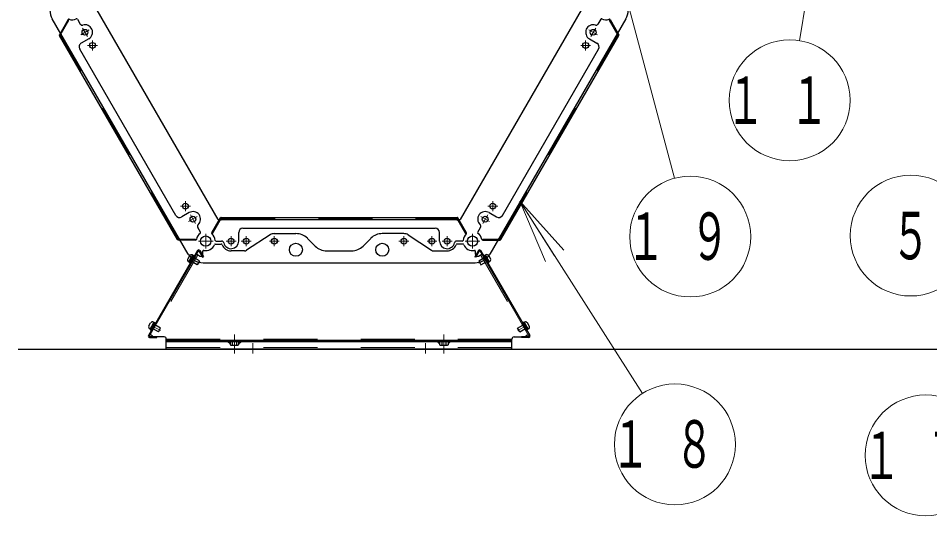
# Model space of a CAD drawing. Units: millimetres on the paper, scale 1:50. Extents: x -385 to 840, y 0 to 267.
# Drawn here: x 80.22 to 122.43, y 49.09 to 72.15 of the extents above; entities that cross this region are included whole.
import ezdxf
from ezdxf.enums import TextEntityAlignment as Align

# ---------------------------------------------------------------- set-up
doc = ezdxf.new("R2010")
doc.units = ezdxf.units.MM
doc.linetypes.add('USER1', pattern=[4.5, 2.5, -2])
doc.linetypes.add('USER2', pattern=[6, 3, -1, 1, -1])
doc.layers.add('1_50', color=7, linetype='Continuous', lineweight=25)
doc.styles.add('ＭＳ ゴシック', font='')
doc.styles.get('ＭＳ ゴシック').set_extended_font_data('MS Gothic')

msp = doc.modelspace()

# ---------------------------------------------------------------- linework, layer by layer
at = {"layer": '1_50', "lineweight": 13}
for p, q in [((106.804, 79.025), (110.618, 64.734)), ((117.353, 76.924), (116.399, 71.108)), ((103.449, 63.666), (105.061, 61.136)), ((103.449, 63.666), (105.482, 61.405)), ((104.639, 60.868), (103.449, 63.666)), ((103.449, 63.666), (109.126, 54.757))]:
    msp.add_line(p, q, dxfattribs=at)
at = {"layer": '1_50', "color": 131}
for p, q in [((89.481, 62.817), (83.881, 72.517)), ((106.282, 72.517), (100.682, 62.817)), ((88.096, 61.217), (81.803, 72.117)), ((108.361, 72.117), (102.068, 61.217)), ((89.481, 62.817), (100.682, 62.817)), ((88.789, 60.817), (101.375, 60.817))]:
    msp.add_line(p, q, dxfattribs=at)
at = {"layer": '1_50', "color": 190}
for p, q in [((82.534, 72.084), (82.132, 71.387)), ((82.966, 72.103), (83.096, 71.877)), ((107.198, 72.103), (107.068, 71.877)), ((107.629, 72.084), (108.032, 71.387)), ((87.593, 61.887), (82.132, 71.347)), ((82.225, 71.397), (82.193, 71.453)), ((102.57, 61.887), (108.032, 71.347)), ((107.938, 71.397), (107.97, 71.453)), ((82.203, 71.315), (82.163, 71.292)), ((83.49, 71.194), (83.144, 70.994)), ((106.673, 71.194), (107.02, 70.994)), ((107.96, 71.315), (108, 71.292)), ((87.521, 63.013), (83.071, 70.721)), ((102.643, 63.013), (107.093, 70.721)), ((88.14, 63.14), (87.794, 62.94)), ((89.183, 62.2), (89.585, 62.897)), ((89.62, 62.917), (100.543, 62.917)), ((89.683, 62.871), (89.683, 62.917)), ((100.48, 62.871), (100.48, 62.917)), ((100.98, 62.2), (100.578, 62.897)), ((102.023, 63.14), (102.37, 62.94)), ((89.623, 62.811), (89.559, 62.811)), ((100.54, 62.811), (100.605, 62.811)), ((88.665, 62.231), (88.535, 62.457)), ((90.432, 61.817), (90.432, 62.217)), ((90.632, 62.417), (99.532, 62.417)), ((99.732, 61.817), (99.732, 62.217)), ((101.498, 62.231), (101.629, 62.457)), ((87.602, 61.965), (87.562, 61.942)), ((88.433, 61.867), (87.628, 61.867)), ((87.684, 61.943), (87.716, 61.887)), ((89.382, 61.817), (89.643, 61.817)), ((100.781, 61.817), (100.52, 61.817)), ((101.731, 61.867), (102.535, 61.867)), ((102.48, 61.943), (102.448, 61.887)), ((102.562, 61.965), (102.602, 61.942))]:
    msp.add_line(p, q, dxfattribs=at)
at = {"layer": '1_50', "color": 190, "linetype": 'USER1', "lineweight": 13}
for p, q in [((82.573, 72.06), (82.173, 71.367)), ((82.573, 72.06), (82.533, 72.083)), ((107.59, 72.06), (107.63, 72.083)), ((107.59, 72.06), (107.99, 71.367)), ((87.632, 61.913), (82.173, 71.367)), ((102.532, 61.913), (107.99, 71.367)), ((89.223, 62.178), (89.623, 62.871)), ((89.623, 62.871), (100.54, 62.871)), ((100.94, 62.178), (100.54, 62.871)), ((89.223, 62.178), (89.184, 62.201)), ((100.94, 62.178), (100.98, 62.201)), ((88.432, 61.913), (87.632, 61.913)), ((88.432, 61.913), (88.432, 61.867)), ((101.732, 61.913), (102.532, 61.913)), ((101.732, 61.913), (101.732, 61.867))]:
    msp.add_line(p, q, dxfattribs=at)
at = {"layer": '1_50', "color": 2, "linetype": 'USER2', "lineweight": 13}
for p, q in [((83.116, 71.382), (83.514, 71.612)), ((83.2, 71.696), (83.43, 71.298)), ((107.047, 71.382), (106.649, 71.612)), ((106.963, 71.696), (106.733, 71.298)), ((83.665, 70.661), (83.665, 71.121)), ((106.498, 70.661), (106.498, 71.121)), ((83.895, 70.891), (83.435, 70.891)), ((106.268, 70.891), (106.728, 70.891)), ((88.195, 63.443), (87.735, 63.443)), ((87.965, 63.213), (87.965, 63.673)), ((101.968, 63.443), (102.428, 63.443)), ((102.198, 63.213), (102.198, 63.673)), ((88.116, 62.722), (88.514, 62.952)), ((88.2, 63.036), (88.43, 62.638)), ((102.047, 62.722), (101.649, 62.952)), ((101.963, 63.036), (101.733, 62.638)), ((90.082, 62.047), (90.082, 61.587)), ((90.782, 61.587), (90.782, 62.047)), ((92.082, 62.047), (92.082, 61.587)), ((98.082, 62.047), (98.082, 61.587)), ((99.382, 61.587), (99.382, 62.047)), ((100.082, 62.047), (100.082, 61.587)), ((90.312, 61.817), (89.852, 61.817)), ((91.012, 61.817), (90.552, 61.817)), ((92.312, 61.817), (91.852, 61.817)), ((98.312, 61.817), (97.852, 61.817)), ((99.612, 61.817), (99.152, 61.817)), ((100.312, 61.817), (99.852, 61.817)), ((88.215, 61.015), (88.606, 60.789)), ((101.948, 61.015), (101.557, 60.789)), ((86.415, 57.897), (86.806, 57.671)), ((103.748, 57.897), (103.357, 57.671)), ((90.232, 57.493), (90.232, 56.955)), ((90.232, 57.493), (90.232, 56.955)), ((99.932, 57.493), (99.932, 56.955)), ((99.932, 57.493), (99.932, 56.955)), ((90.232, 57.093), (90.232, 56.611)), ((90.232, 57.093), (90.232, 56.611)), ((91.082, 57.093), (91.082, 56.611)), ((99.082, 57.093), (99.082, 56.611)), ((99.932, 57.093), (99.932, 56.611)), ((99.932, 57.093), (99.932, 56.611))]:
    msp.add_line(p, q, dxfattribs=at)
at = {"layer": '1_50', "linetype": 'USER2', "lineweight": 13}
for p, q in [((88.904, 62.157), (88.904, 61.477)), ((101.259, 62.157), (101.259, 61.477)), ((89.244, 61.817), (88.564, 61.817)), ((101.599, 61.817), (100.919, 61.817))]:
    msp.add_line(p, q, dxfattribs=at)
at = {"layer": '1_50', "color": 2}
for p, q in [((91.89, 62.11), (90.796, 61.393)), ((92.082, 62.167), (93.082, 62.167)), ((98.082, 62.167), (97.082, 62.167)), ((98.274, 62.11), (99.367, 61.393)), ((89.349, 61.678), (89.625, 61.678)), ((93.612, 61.947), (93.973, 61.587)), ((96.551, 61.947), (96.191, 61.587)), ((100.814, 61.678), (100.538, 61.678)), ((88.527, 61.384), (86.251, 57.442)), ((88.621, 61.127), (88.479, 61.209)), ((88.591, 61.361), (88.759, 61.07)), ((88.631, 61.384), (88.799, 61.093)), ((88.771, 61.213), (88.771, 61.346)), ((90.709, 61.367), (90.082, 61.367)), ((94.503, 61.367), (95.66, 61.367)), ((99.455, 61.367), (100.082, 61.367)), ((101.533, 61.384), (101.365, 61.093)), ((101.392, 61.213), (101.392, 61.346)), ((101.572, 61.361), (101.404, 61.07)), ((101.542, 61.127), (101.684, 61.209)), ((101.636, 61.384), (103.912, 57.442)), ((88.759, 61.07), (88.799, 61.093)), ((101.404, 61.07), (101.365, 61.093)), ((86.382, 57.454), (86.329, 57.485)), ((103.782, 57.454), (103.834, 57.485)), ((86.303, 57.352), (86.639, 57.352)), ((86.982, 57.381), (86.455, 57.381)), ((87.082, 57.217), (87.082, 57.281)), ((103.082, 57.217), (87.082, 57.217)), ((87.082, 56.817), (87.082, 57.217)), ((103.082, 57.217), (87.082, 57.217)), ((103.082, 57.153), (87.082, 57.153)), ((90.035, 57.054), (89.936, 57.153)), ((90.428, 57.054), (90.527, 57.153)), ((99.735, 57.054), (99.636, 57.153)), ((100.128, 57.054), (100.227, 57.153)), ((103.082, 57.217), (103.082, 57.281)), ((103.082, 56.817), (103.082, 57.217)), ((103.182, 57.381), (103.708, 57.381)), ((103.86, 57.352), (103.524, 57.352)), ((103.082, 56.817), (87.082, 56.817))]:
    msp.add_line(p, q, dxfattribs=at)
at = {"layer": '1_50', "color": 2, "lineweight": 13}
for p, q in [((88.567, 61.361), (86.291, 57.419)), ((101.597, 61.361), (103.872, 57.419))]:
    msp.add_line(p, q, dxfattribs=at)
at = {"layer": '1_50', "color": 2, "linetype": 'USER1', "lineweight": 13}
for p, q in [((88.534, 61.177), (86.384, 57.453)), ((101.629, 61.177), (103.779, 57.453)), ((86.303, 57.398), (86.639, 57.398)), ((86.639, 57.398), (86.639, 57.352)), ((103.082, 57.281), (87.082, 57.281)), ((103.86, 57.398), (103.524, 57.398)), ((103.524, 57.398), (103.524, 57.352)), ((103.082, 56.881), (87.082, 56.881))]:
    msp.add_line(p, q, dxfattribs=at)
at = {"layer": '1_50', "color": 4}
for p, q in [((88.156, 61.141), (88.076, 61.003)), ((88.13, 60.856), (88.112, 60.866)), ((88.128, 60.853), (88.312, 61.171)), ((88.128, 60.853), (88.171, 60.828)), ((88.31, 61.168), (88.13, 60.856)), ((88.368, 61.169), (88.158, 60.805)), ((88.158, 60.805), (88.184, 60.79)), ((88.516, 60.725), (88.17, 60.925)), ((88.171, 60.828), (88.355, 61.146)), ((88.394, 61.154), (88.184, 60.79)), ((88.22, 61.012), (88.256, 60.975)), ((88.226, 61.024), (88.263, 60.987)), ((88.616, 60.899), (88.27, 61.099)), ((88.31, 61.168), (88.292, 61.178)), ((88.312, 61.171), (88.355, 61.146)), ((88.394, 61.154), (88.368, 61.169)), ((88.616, 60.899), (88.516, 60.725)), ((101.547, 60.899), (101.894, 61.099)), ((101.547, 60.899), (101.647, 60.725)), ((101.647, 60.725), (101.994, 60.925)), ((101.769, 61.154), (101.795, 61.169)), ((101.769, 61.154), (101.979, 60.79)), ((101.795, 61.169), (102.005, 60.805)), ((101.852, 61.171), (101.808, 61.146)), ((101.992, 60.828), (101.808, 61.146)), ((102.036, 60.853), (101.852, 61.171)), ((101.854, 61.168), (101.871, 61.178)), ((101.854, 61.168), (102.034, 60.856)), ((101.937, 61.024), (101.9, 60.987)), ((101.944, 61.012), (101.907, 60.975)), ((102.005, 60.805), (101.979, 60.79)), ((102.036, 60.853), (101.992, 60.828)), ((102.008, 61.141), (102.088, 61.003)), ((102.034, 60.856), (102.051, 60.866)), ((86.276, 57.885), (86.356, 58.023)), ((86.512, 58.054), (86.328, 57.735)), ((86.33, 57.738), (86.51, 58.05)), ((86.358, 57.687), (86.568, 58.051)), ((86.555, 58.029), (86.371, 57.71)), ((86.384, 57.672), (86.594, 58.036)), ((86.413, 57.883), (86.463, 57.869)), ((86.42, 57.894), (86.47, 57.881)), ((86.816, 57.781), (86.47, 57.981)), ((86.51, 58.05), (86.492, 58.06)), ((86.512, 58.054), (86.555, 58.029)), ((86.568, 58.051), (86.594, 58.036)), ((103.347, 57.781), (103.694, 57.981)), ((103.595, 58.051), (103.569, 58.036)), ((103.779, 57.672), (103.569, 58.036)), ((103.805, 57.687), (103.595, 58.051)), ((103.652, 58.054), (103.608, 58.029)), ((103.608, 58.029), (103.792, 57.71)), ((103.652, 58.054), (103.836, 57.735)), ((103.654, 58.05), (103.671, 58.06)), ((103.834, 57.738), (103.654, 58.05)), ((103.744, 57.894), (103.694, 57.881)), ((103.75, 57.883), (103.7, 57.869)), ((103.888, 57.885), (103.808, 58.023)), ((86.33, 57.738), (86.312, 57.748)), ((86.328, 57.735), (86.371, 57.71)), ((86.384, 57.672), (86.358, 57.687)), ((86.716, 57.608), (86.37, 57.808)), ((86.716, 57.608), (86.816, 57.781)), ((103.447, 57.608), (103.347, 57.781)), ((103.447, 57.608), (103.794, 57.808)), ((103.779, 57.672), (103.805, 57.687)), ((103.836, 57.735), (103.792, 57.71)), ((103.834, 57.738), (103.851, 57.748))]:
    msp.add_line(p, q, dxfattribs=at)
at = {"layer": '1_50'}
for p, q in [((90.035, 57.153), (90.035, 57.011)), ((90.428, 57.153), (90.035, 57.153)), ((90.035, 57.011), (90.067, 56.993)), ((90.067, 56.993), (90.397, 56.993)), ((90.134, 57.153), (90.134, 57.011)), ((90.33, 57.153), (90.33, 57.011)), ((90.428, 57.011), (90.397, 56.993)), ((90.428, 57.153), (90.428, 57.011)), ((99.735, 57.153), (99.735, 57.011)), ((100.128, 57.153), (99.735, 57.153)), ((99.735, 57.011), (99.767, 56.993)), ((99.767, 56.993), (100.097, 56.993)), ((99.834, 57.153), (99.834, 57.011)), ((100.03, 57.153), (100.03, 57.011)), ((100.128, 57.011), (100.097, 56.993)), ((100.128, 57.153), (100.128, 57.011)), ((80.225, 56.817), (240.786, 56.817))]:
    msp.add_line(p, q, dxfattribs=at)
at = {"layer": '1_50', "color": 2}
for centre, radius in [((83.315, 71.497), 0.135), ((106.848, 71.497), 0.135), ((83.665, 70.891), 0.135), ((106.498, 70.891), 0.135), ((87.965, 63.443), 0.135), ((102.198, 63.443), 0.135), ((88.315, 62.837), 0.135), ((101.848, 62.837), 0.135), ((90.082, 61.817), 0.135), ((90.782, 61.817), 0.135), ((92.082, 61.817), 0.135), ((93.082, 61.417), 0.3), ((97.082, 61.417), 0.3), ((98.082, 61.817), 0.135), ((99.382, 61.817), 0.135), ((100.082, 61.817), 0.135)]:
    msp.add_circle(centre, radius, dxfattribs=at)
at = {"layer": '1_50', "lineweight": 13}
for centre in [(115.946, 68.345), (111.34, 62.029), (121.549, 62.075), (110.63, 52.396), (122.242, 51.887)]:
    msp.add_circle(centre, 2.8, dxfattribs=at)
at = {"layer": '1_50', "color": 131}
for centre in [(88.904, 61.817), (101.259, 61.817)]:
    msp.add_circle(centre, 0.24, dxfattribs=at)
for centre, start, end in [((82.495, 72.517), 150, 210), ((107.668, 72.517), 330, 30), ((88.789, 61.617), 210, 270), ((101.375, 61.617), 270, 330)]:
    msp.add_arc(centre, 0.8, start, end, dxfattribs=at)
at = {"layer": '1_50', "color": 190}
for centre, radius, start, end in [((82.569, 72.064), 0.04, 70.8069, 150), ((82.726, 72.517), 0.44, 250.8069, 295.2198), ((82.931, 72.083), 0.04, 30, 115.2198), ((83.182, 71.927), 0.1, 210, 287.1604), ((83.315, 71.497), 0.35, 300, 107.1604), ((106.848, 71.497), 0.35, 72.8396, 240), ((106.981, 71.927), 0.1, 252.8396, 330), ((107.232, 72.083), 0.04, 64.7802, 150), ((107.437, 72.517), 0.44, 244.7802, 289.1931), ((107.595, 72.064), 0.04, 30, 109.1931), ((82.166, 71.367), 0.04, 150, 210), ((82.228, 71.473), 0.04, 150, 210), ((82.173, 71.367), 0.06, 300, 30), ((107.99, 71.367), 0.06, 150, 240), ((107.936, 71.473), 0.04, 330, 30), ((107.997, 71.367), 0.04, 330, 30), ((83.244, 70.821), 0.2, 120, 210), ((106.92, 70.821), 0.2, 330, 60), ((87.694, 63.113), 0.2, 210, 300), ((88.315, 62.837), 0.35, 312.8396, 120), ((89.62, 62.877), 0.04, 90, 150), ((100.543, 62.877), 0.04, 30, 90), ((101.848, 62.837), 0.35, 60, 227.1604), ((102.47, 63.113), 0.2, 240, 330), ((88.621, 62.507), 0.1, 132.8396, 210), ((89.559, 62.771), 0.04, 90, 150), ((89.623, 62.871), 0.06, 270, 0), ((100.54, 62.871), 0.06, 180, 270), ((100.605, 62.771), 0.04, 30, 90), ((101.542, 62.507), 0.1, 330, 47.1604), ((88.904, 61.817), 0.44, 124.7802, 169.1931), ((88.63, 62.211), 0.04, 304.7802, 30), ((89.218, 62.18), 0.04, 150, 229.1931), ((88.904, 61.817), 0.44, 4.7802, 49.1931), ((90.632, 62.217), 0.2, 90, 180), ((99.532, 62.217), 0.2, 0, 90), ((101.259, 61.817), 0.44, 130.8069, 175.2198), ((100.946, 62.18), 0.04, 310.8069, 30), ((101.533, 62.211), 0.04, 150, 235.2198), ((101.259, 61.817), 0.44, 10.8069, 55.2198), ((87.628, 61.907), 0.04, 210, 270), ((87.632, 61.913), 0.06, 30, 120), ((87.75, 61.907), 0.04, 210, 270), ((88.433, 61.907), 0.04, 270, 349.1931), ((89.382, 61.857), 0.04, 184.7802, 270), ((89.643, 61.717), 0.1, 12.8396, 90), ((90.082, 61.817), 0.35, 192.8396, 0), ((100.082, 61.817), 0.35, 180, 347.1604), ((100.52, 61.717), 0.1, 90, 167.1604), ((100.781, 61.857), 0.04, 270, 355.2198), ((101.731, 61.907), 0.04, 190.8069, 270), ((102.413, 61.907), 0.04, 270, 330), ((102.532, 61.913), 0.06, 60, 150), ((102.535, 61.907), 0.04, 270, 330)]:
    msp.add_arc(centre, radius, start, end, dxfattribs=at)
at = {"layer": '1_50', "color": 2}
for centre, radius, start, end in [((92.082, 61.817), 0.35, 90, 123.2362), ((93.082, 61.417), 0.75, 45, 90), ((97.082, 61.417), 0.75, 90, 135), ((98.082, 61.817), 0.35, 56.7638, 90), ((88.904, 61.817), 0.44, 258.8123, 338.1228), ((89.349, 61.638), 0.04, 90, 158.1228), ((89.625, 61.638), 0.04, 21.4084, 90), ((90.082, 61.817), 0.45, 201.4084, 270), ((100.082, 61.817), 0.45, 270, 338.5916), ((100.538, 61.638), 0.04, 90, 158.5916), ((100.814, 61.638), 0.04, 21.8772, 90), ((101.259, 61.817), 0.44, 201.8772, 281.1877), ((88.579, 61.354), 0.06, 30, 150), ((88.579, 61.354), 0.014, 30, 150), ((88.671, 61.213), 0.1, 240, 0), ((88.811, 61.346), 0.04, 78.8123, 180), ((90.709, 61.527), 0.16, 270, 303.2362), ((94.503, 62.117), 0.75, 225, 270), ((95.66, 62.117), 0.75, 270, 315), ((99.455, 61.527), 0.16, 236.7638, 270), ((101.352, 61.346), 0.04, 0, 101.1877), ((101.492, 61.213), 0.1, 180, 300), ((101.584, 61.354), 0.06, 30, 150), ((101.584, 61.354), 0.014, 30, 150), ((86.303, 57.412), 0.06, 150, 270), ((86.303, 57.412), 0.014, 150, 270), ((86.282, 57.281), 0.2, 30, 60), ((103.882, 57.281), 0.2, 120, 150), ((103.86, 57.412), 0.06, 270, 30), ((103.86, 57.412), 0.014, 270, 30), ((86.982, 57.281), 0.1, 0, 90), ((103.182, 57.281), 0.1, 90, 180)]:
    msp.add_arc(centre, radius, start, end, dxfattribs=at)
at = {"layer": '1_50', "color": 4}
for centre, start, end in [((88.162, 60.953), 150, 240), ((88.242, 61.091), 60, 150), ((101.921, 61.091), 30, 120), ((102.001, 60.953), 300, 30), ((86.362, 57.835), 150, 240), ((86.442, 57.973), 60, 150), ((103.721, 57.973), 30, 120), ((103.801, 57.835), 300, 30)]:
    msp.add_arc(centre, 0.1, start, end, dxfattribs=at)
at = {"layer": '1_50'}
for centre, radius, start, end in [((90.084, 57.083), 0.0869, 235.6159, 304.3841), ((90.232, 57.321), 0.325, 252.4121, 287.5879), ((90.379, 57.083), 0.0869, 235.6159, 304.3841), ((99.784, 57.083), 0.0869, 235.6159, 304.3841), ((99.932, 57.321), 0.325, 252.4121, 287.5879), ((100.079, 57.083), 0.0869, 235.6159, 304.3841)]:
    msp.add_arc(centre, radius, start, end, dxfattribs=at)

# ---------------------------------------------------------------- texts
at = {"layer": '1_50', "style": 'ＭＳ ゴシック', "width": 0.6}
msp.add_text('５', height=2.199, dxfattribs=at).set_placement((121.549, 62.075), align=Align.MIDDLE_CENTER)
at = {"layer": '1_50', "char_height": 2.199, "attachment_point": 5, "style": 'ＭＳ ゴシック'}
for s, insert in [('\\T1.64;\\W0.6;１１', (115.946, 68.345)), ('\\T1.64;\\W0.6;１９', (111.34, 62.029)), ('\\T1.64;\\W0.6;１８', (110.63, 52.396)), ('\\T1.64;\\W0.6;１７', (122.242, 51.887))]:
    msp.add_mtext(s, dxfattribs=dict(at, insert=insert))

doc.saveas('drawing.dxf')
